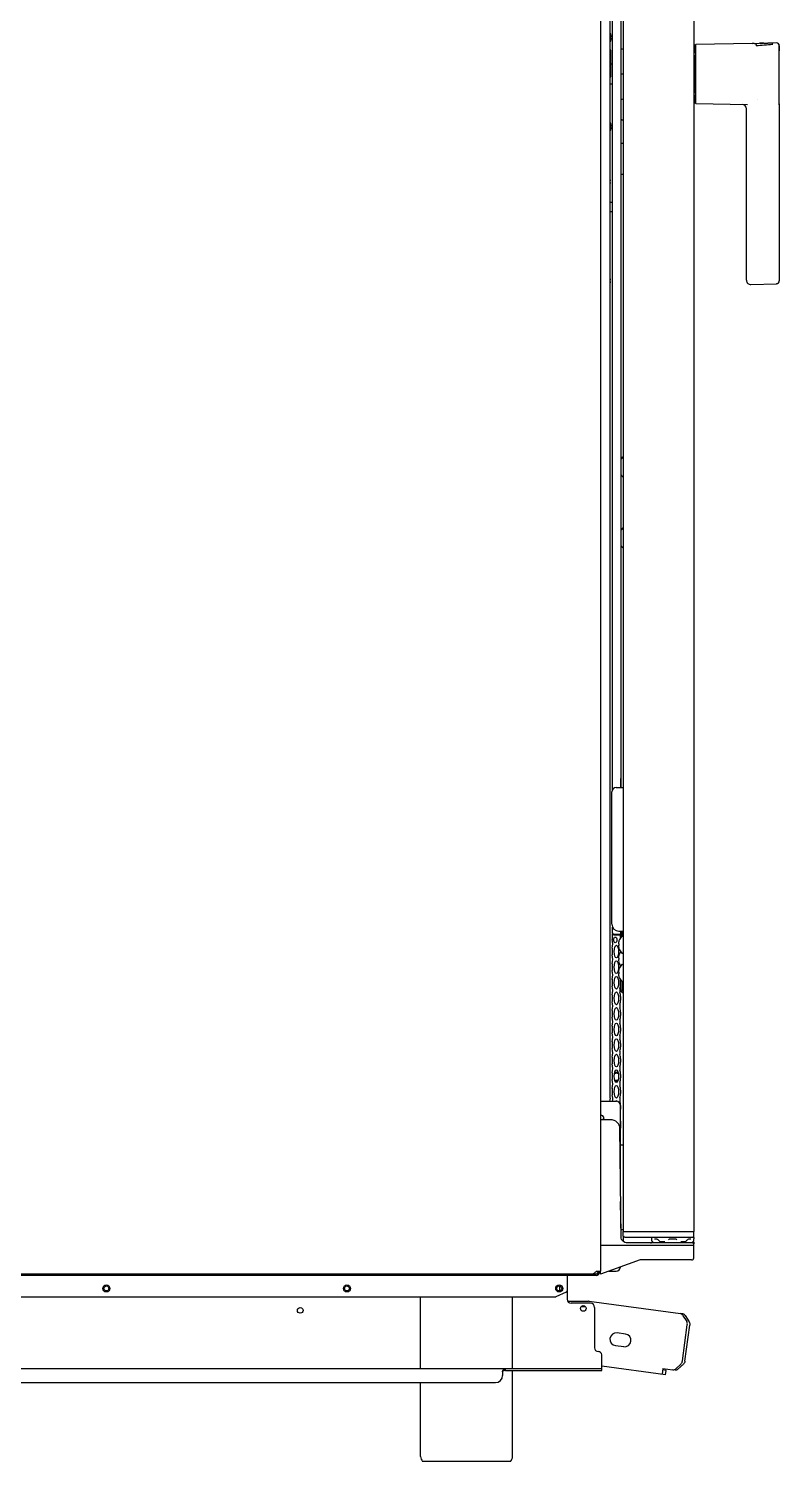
# Model space of a CAD drawing. Header units: millimetres. Extents: x 900 to 7803, y 2935 to 8583.
# Drawn here: x 7273 to 7803, y 4954 to 5966 of the extents above; entities that cross this region are included whole.
import ezdxf

# ---------------------------------------------------------------- set-up
doc = ezdxf.new("R2010")
doc.units = ezdxf.units.MM
doc.header["$LTSCALE"] = 676.148
doc.layers.get('0').update_dxf_attribs({"linetype": 'CONTINUOUS'})
for name, color, linetype in [('02___PRT_ALL_AXES', 7, 'CONTINUOUS'), ('ASSI', 7, 'CONTINUOUS'), ('GEOM', 7, 'CONTINUOUS')]:
    doc.layers.add(name, color=color, linetype=linetype)

msp = doc.modelspace()

# ---------------------------------------------------------------- linework, layer by layer
at = {"color": 7, "linetype": 'Continuous'}
for p, q in [((7692.9, 6751.5), (7692.9, 5116.5)), ((7742.9, 6751.5), (7742.9, 5116.5)), ((7683.8, 5210.8), (7683.8, 6677.3)), ((7684, 5962.4), (7684, 5962.4)), ((7684, 5960.4), (7684.3, 5960.4)), ((7684.3, 5960.8), (7684.3, 5960.9)), ((7684.2, 5951), (7683.8, 5951)), ((7684.3, 5959.4), (7684, 5959.4)), ((7684, 5957.4), (7684, 5957.4)), ((7684.2, 5932), (7684.2, 5951)), ((7684.3, 5958.9), (7684.3, 5959)), ((7743.2, 5954.5), (7742.9, 5954.5)), ((7743.7, 5948.7), (7743.7, 5954)), ((7744, 5954.7), (7744, 5913.4)), ((7784.1, 5955.7), (7744.3, 5955)), ((7798.1, 5955.9), (7795.2, 5955.9)), ((7798.3, 5954.8), (7798.3, 5955.7)), ((7685.4, 5941), (7684.2, 5941)), ((7743.7, 5947.5), (7743.7, 5920.6)), ((7683.8, 5932.1), (7684.2, 5932)), ((7692.7, 5934), (7692.4, 5934)), ((7685.4, 5927), (7683.8, 5927)), ((7743.7, 5919.4), (7743.7, 5914)), ((7742.9, 5913.5), (7743.2, 5913.5)), ((7780.7, 5912.4), (7744.3, 5913)), ((7780, 5788.4), (7780, 5909.5)), ((7684, 5899.4), (7684, 5899.4)), ((7684, 5897.4), (7684.3, 5897.4)), ((7684.3, 5896.4), (7684, 5896.4)), ((7684, 5894.4), (7684, 5894.4)), ((7684.3, 5897.8), (7684.3, 5897.9)), ((7684.3, 5895.9), (7684.3, 5896)), ((7683.8, 5858.5), (7683.9, 5858.5)), ((7683.9, 5858.6), (7683.9, 5858.6)), ((7683.9, 5857.5), (7683.8, 5857.5)), ((7683.9, 5857.5), (7683.9, 5857.5)), ((7683.8, 5788.5), (7683.9, 5788.5)), ((7683.9, 5788.6), (7683.9, 5788.6)), ((7683.9, 5787.5), (7683.8, 5787.5)), ((7683.9, 5787.5), (7683.9, 5787.5)), ((7689.6, 5319.7), (7689.9, 5319.7)), ((7689.9, 5318.7), (7689.6, 5318.7)), ((7689.9, 5322), (7689.9, 5322)), ((7689.9, 5316.5), (7689.9, 5316.5)), ((7689.6, 5309.7), (7689.9, 5309.7)), ((7689.9, 5308.7), (7689.6, 5308.7)), ((7689.9, 5312), (7689.9, 5312)), ((7689.9, 5306.5), (7689.9, 5306.5)), ((7689.6, 5299.7), (7689.9, 5299.7)), ((7689.9, 5298.7), (7689.6, 5298.7)), ((7689.9, 5302), (7689.9, 5302)), ((7689.9, 5296.5), (7689.9, 5296.5)), ((7683.8, 5210.8), (7683.8, 5210.7)), ((7692.9, 5116.5), (7742.9, 5116.5)), ((7693, 5109.5), (7692.9, 5116.5)), ((7694, 5112.5), (7742.7, 5112.5)), ((7715, 5111.5), (7716.3, 5111.5)), ((7716.9, 5111.3), (7717.2, 5111.1)), ((7717.9, 5110.4), (7718.2, 5110.1)), ((7726.6, 5111.5), (7729.2, 5111.5)), ((7738.6, 5111.1), (7738.9, 5111.3)), ((7739.5, 5111.5), (7740.8, 5111.5)), ((7742.7, 5112.5), (7742.7, 5113)), ((7742.7, 5112.3), (7742.7, 5111.5)), ((7742.8, 5113.5), (7742.9, 5116.3)), ((7719.1, 5109.6), (7719.7, 5109.5)), ((7719.7, 5109.5), (7722.2, 5109.5)), ((7733.6, 5109.5), (7736.1, 5109.5)), ((7742.7, 5109), (7742.7, 5108.5)), ((7742.7, 5098), (7742.9, 5107)), ((7704.8, 5096.5), (7676.9, 5086.5)), ((7741.2, 5096.5), (7705, 5096.5)), ((7673.9, 5086.5), (6918, 5086.5)), ((7674.9, 5088.6), (7674.9, 5087.5)), ((7676.9, 5086.5), (7676.9, 5088.6))]:
    msp.add_line(p, q, dxfattribs=at)
at = {"linetype": 'Continuous'}
for p, q in [((7673.9, 5085.5), (6918, 5085.5)), ((7675.9, 5088.6), (7675.9, 5087.5))]:
    msp.add_line(p, q, dxfattribs=at)
at = {"color": 7, "linetype": 'Continuous'}
for points in [[(7716.3, 5111.5), (7716.5, 5111.5), (7716.9, 5111.3)], [(7717.2, 5111.1), (7717.5, 5110.8), (7717.9, 5110.4)], [(7718.2, 5110.1), (7718.6, 5109.8), (7719.1, 5109.6)], [(7736.1, 5109.5), (7736.7, 5109.6), (7737.2, 5109.8), (7737.6, 5110.1)], [(7737.6, 5110.1), (7737.9, 5110.4), (7738.3, 5110.8), (7738.6, 5111.1)], [(7738.9, 5111.3), (7739.3, 5111.5), (7739.5, 5111.5)]]:
    msp.add_lwpolyline(points, dxfattribs=at)
for centre, radius, start, end in [((7677.4, 5960.1), 7, 19.1821, 23.8631), ((7677.4, 5960.1), 7.01, 17.6949, 19.259), ((7676.8, 5959.9), 7.17, 1.3294, 3.9959), ((7676.8, 5959.9), 7.18, 358.6697, 1.3303), ((7676.8, 5959.9), 7.17, 356.0041, 358.6706), ((7677.4, 5960), 7.01, 16.1381, 17.6948), ((7677.4, 5960), 7.02, 14.5816, 15.8543), ((7677.4, 5960), 7.02, 15.8544, 16.1382), ((7677.4, 5960), 7.03, 14.0137, 14.5816), ((7677.4, 5960), 7.04, 13.0187, 14.0136), ((7677.3, 5960), 7.04, 12.287, 13.0187), ((7677.3, 5960), 7.05, 11.4455, 12.287), ((7677.3, 5960), 7.07, 10.5913, 11.4454), ((7677.3, 5960), 7.09, 9.8684, 10.5914), ((7677.3, 5960), 7.11, 8.8538, 9.8681), ((7677.2, 5960), 7.19, 6.7465, 8.2965), ((7677.3, 5960), 7.14, 8.2981, 8.854), ((7680.1, 5960.6), 4.24, 1.4767, 2.1153), ((7680.1, 5960.6), 4.21, 2.1156, 2.4248), ((7680.1, 5960.6), 4.28, 0.1029, 0.536), ((7680.1, 5960.6), 4.27, 0.5359, 1.091), ((7680.1, 5960.6), 4.26, 1.091, 1.477), ((7680.1, 5960.6), 4.28, 359.5932, 0.1029), ((7680.1, 5960.6), 4.27, 359.1077, 359.5933), ((7680.1, 5960.6), 4.26, 358.6361, 359.1077), ((7680.1, 5960.6), 4.24, 358.0516, 358.6363), ((7680.1, 5960.6), 4.22, 357.6487, 358.0514), ((7680.2, 5960.6), 4.18, 356.6155, 357.6498), ((7677.4, 5959.7), 7, 336.1369, 340.8179), ((7677.4, 5959.7), 7.01, 340.741, 342.3051), ((7677.4, 5959.7), 7.02, 344.1457, 345.4184), ((7677.4, 5959.7), 7.02, 343.8618, 344.1456), ((7677.4, 5959.7), 7.01, 342.3052, 343.8619), ((7677.3, 5959.7), 7.07, 348.5546, 349.4087), ((7677.3, 5959.7), 7.05, 347.713, 348.5545), ((7677.3, 5959.7), 7.04, 346.9813, 347.713), ((7677.4, 5959.7), 7.04, 345.9864, 346.9813), ((7677.4, 5959.7), 7.03, 345.4184, 345.9863), ((7680.2, 5959.1), 4.18, 2.3502, 3.3845), ((7680.1, 5959.1), 4.24, 1.3637, 1.9484), ((7680.1, 5959.1), 4.22, 1.9486, 2.3513), ((7680.1, 5959.1), 4.27, 0.4067, 0.8922), ((7680.1, 5959.1), 4.26, 0.8923, 1.3639), ((7680.1, 5959.1), 4.28, 359.464, 0.4068), ((7680.1, 5959.1), 4.27, 358.909, 359.4642), ((7680.1, 5959.1), 4.26, 358.523, 358.9089), ((7680.1, 5959.1), 4.24, 357.8846, 358.5233), ((7677.2, 5959.7), 7.19, 351.7035, 353.2535), ((7680.2, 5959.1), 4.18, 356.6153, 357.5762), ((7677.3, 5959.7), 7.14, 351.146, 351.7019), ((7677.3, 5959.7), 7.11, 350.1319, 351.1462), ((7677.3, 5959.7), 7.09, 349.4086, 350.1316), ((7743.2, 5954), 0.5, 0, 90.5), ((7744.4, 5954.7), 0.35, 90.9548, 180), ((8124.6, 1679.6), 4287.7, 94.3646, 94.5168), ((7692.7, 5934.3), 0.25, 270, 360), ((7692.7, 5933.8), 0.25, 0, 90), ((7743.2, 5914), 0.5, 269.5, 360), ((7744.4, 5913.4), 0.35, 180.0072, 269.0453), ((7677.4, 5897.1), 7, 19.1821, 23.8631), ((7677.4, 5897.1), 7.01, 17.6949, 19.259), ((7677.4, 5897), 7.01, 16.1381, 17.6948), ((7677.4, 5897), 7.02, 15.8544, 16.1382), ((7677.4, 5896.7), 7, 336.1369, 340.8179), ((7676.8, 5896.9), 7.17, 1.3294, 3.9959), ((7676.8, 5896.9), 7.18, 358.6697, 1.3303), ((7676.8, 5896.9), 7.17, 356.0041, 358.6706), ((7677.4, 5896.7), 7.01, 340.741, 342.3051), ((7677.4, 5897), 7.02, 14.5816, 15.8543), ((7677.4, 5896.7), 7.02, 344.1457, 345.4184), ((7677.4, 5896.7), 7.02, 343.8618, 344.1456), ((7677.4, 5896.7), 7.01, 342.3052, 343.8619), ((7677.4, 5897), 7.03, 14.0137, 14.5816), ((7677.4, 5897), 7.04, 13.0187, 14.0136), ((7677.3, 5897), 7.04, 12.287, 13.0187), ((7677.3, 5897), 7.05, 11.4455, 12.287), ((7677.3, 5897), 7.07, 10.5913, 11.4454), ((7677.3, 5896.7), 7.07, 348.5546, 349.4087), ((7677.3, 5896.7), 7.05, 347.713, 348.5545), ((7677.3, 5896.7), 7.04, 346.9813, 347.713), ((7677.4, 5896.7), 7.04, 345.9864, 346.9813), ((7677.4, 5896.7), 7.03, 345.4184, 345.9863), ((7677.3, 5897), 7.09, 9.8684, 10.5914), ((7677.3, 5897), 7.11, 8.8538, 9.8681), ((7677.2, 5897), 7.19, 6.7465, 8.2965), ((7677.3, 5897), 7.14, 8.2981, 8.854), ((7680.1, 5897.6), 4.24, 1.4767, 2.1153), ((7680.1, 5897.6), 4.21, 2.1156, 2.4248), ((7680.1, 5897.6), 4.28, 0.1029, 0.536), ((7680.1, 5897.6), 4.27, 0.5359, 1.091), ((7680.1, 5897.6), 4.26, 1.091, 1.477), ((7680.1, 5897.6), 4.28, 359.5932, 0.1029), ((7680.1, 5897.6), 4.27, 359.1077, 359.5933), ((7680.1, 5897.6), 4.26, 358.6361, 359.1077), ((7680.1, 5897.6), 4.24, 358.0516, 358.6363), ((7680.1, 5897.6), 4.22, 357.6487, 358.0514), ((7680.2, 5897.6), 4.18, 356.6155, 357.6498), ((7680.2, 5896.1), 4.18, 2.3502, 3.3845), ((7680.1, 5896.1), 4.24, 1.3637, 1.9484), ((7680.1, 5896.1), 4.22, 1.9486, 2.3513), ((7680.1, 5896.1), 4.27, 0.4067, 0.8922), ((7680.1, 5896.1), 4.26, 0.8923, 1.3639), ((7680.1, 5896.1), 4.28, 359.464, 0.4068), ((7680.1, 5896.1), 4.27, 358.909, 359.4642), ((7680.1, 5896.1), 4.26, 358.523, 358.9089), ((7680.1, 5896.1), 4.24, 357.8846, 358.5233), ((7677.2, 5896.7), 7.19, 351.7035, 353.2535), ((7680.2, 5896.1), 4.18, 356.6153, 357.5762), ((7677.3, 5896.7), 7.14, 351.146, 351.7019), ((7677.3, 5896.7), 7.11, 350.1319, 351.1462), ((7677.3, 5896.7), 7.09, 349.4086, 350.1316), ((7679.4, 5857.9), 4.68, 17.3773, 18.4886), ((7679.4, 5857.9), 4.67, 16.3949, 17.3772), ((7679.4, 5857.9), 4.64, 14.3176, 16.3964), ((7681.9, 5858.8), 2.01, 5.1401, 7.2744), ((7681.9, 5858.8), 1.98, 4.2856, 5.1372), ((7681.9, 5858.8), 1.97, 3.0233, 4.286), ((7682, 5858.8), 1.96, 1.9964, 3.0228), ((7682, 5858.8), 1.95, 0.9261, 1.9964), ((7682, 5858.8), 1.95, 358.8459, 0.9258), ((7681.9, 5858.8), 1.97, 355.3984, 356.7833), ((7682, 5858.8), 1.96, 356.7841, 357.6235), ((7682, 5858.8), 1.96, 357.6233, 358.8455), ((7681.9, 5858.8), 2.01, 352.7259, 354.7415), ((7679.4, 5858.2), 4.67, 342.6228, 343.6051), ((7679.4, 5858.2), 4.68, 341.5115, 342.6227), ((7681.9, 5857.3), 1.98, 4.6009, 5.2558), ((7681.9, 5857.3), 1.97, 3.2166, 4.6016), ((7682, 5857.3), 1.96, 2.3765, 3.2159), ((7682, 5857.3), 1.95, 1.1544, 2.3767), ((7682, 5857.3), 1.95, 359.0741, 1.1541), ((7681.9, 5857.3), 1.97, 355.714, 356.9767), ((7682, 5857.3), 1.96, 356.9771, 358.0037), ((7682, 5857.3), 1.95, 358.0037, 359.0738), ((7681.9, 5857.3), 2.01, 352.7256, 354.8598), ((7681.9, 5857.3), 1.98, 354.8627, 355.7144), ((7679.4, 5858.2), 4.64, 343.6036, 345.6824), ((7679.4, 5787.9), 4.68, 17.3773, 18.4886), ((7679.4, 5787.9), 4.67, 16.3949, 17.3772), ((7679.4, 5787.9), 4.64, 14.3176, 16.3964), ((7681.9, 5788.8), 2.01, 5.1401, 7.2744), ((7681.9, 5788.8), 1.98, 4.2856, 5.1372), ((7681.9, 5788.8), 1.97, 3.0233, 4.286), ((7682, 5788.8), 1.96, 1.9964, 3.0228), ((7682, 5788.8), 1.95, 0.9261, 1.9964), ((7682, 5788.8), 1.95, 358.8459, 0.9258), ((7681.9, 5788.8), 1.97, 355.3984, 356.7833), ((7682, 5788.8), 1.96, 356.7841, 357.6235), ((7682, 5788.8), 1.96, 357.6233, 358.8455), ((7681.9, 5788.8), 2.01, 352.7259, 354.7415), ((7679.4, 5788.2), 4.67, 342.6228, 343.6051), ((7679.4, 5788.2), 4.68, 341.5115, 342.6227), ((7681.9, 5787.3), 1.98, 4.6009, 5.2558), ((7681.9, 5787.3), 1.97, 3.2166, 4.6016), ((7682, 5787.3), 1.96, 2.3765, 3.2159), ((7682, 5787.3), 1.95, 1.1544, 2.3767), ((7682, 5787.3), 1.95, 359.0741, 1.1541), ((7681.9, 5787.3), 1.97, 355.714, 356.9767), ((7682, 5787.3), 1.96, 356.9771, 358.0037), ((7682, 5787.3), 1.95, 358.0037, 359.0738), ((7681.9, 5787.3), 2.01, 352.7256, 354.8598), ((7681.9, 5787.3), 1.98, 354.8627, 355.7144), ((7679.4, 5788.2), 4.64, 343.6036, 345.6824), ((7692.1, 5324.7), 0.5, 90, 136.2253), ((7692.4, 5324.7), 0.5, 360, 90), ((7693.7, 5320.3), 4.2, 172.7077, 174.735), ((7693.7, 5320.3), 4.18, 174.7485, 185.5058), ((7693.7, 5320.3), 4.2, 185.518, 187.2922), ((7693.7, 5318.2), 4.2, 172.7078, 174.482), ((7693.7, 5318.2), 4.19, 174.4827, 175.3879), ((7693.7, 5318.2), 4.18, 175.388, 176.2594), ((7693.7, 5318.2), 4.17, 176.2595, 177.177), ((7693.7, 5318.2), 4.17, 177.1771, 178.0412), ((7693.7, 5318.2), 4.16, 178.0413, 178.8223), ((7693.7, 5318.2), 4.16, 178.8223, 181.5994), ((7693.7, 5318.2), 4.17, 181.5995, 182.8386), ((7693.7, 5318.2), 4.19, 183.3916, 187.294), ((7693.7, 5318.2), 4.17, 182.8385, 183.3879), ((7697.9, 5319.2), 8.44, 160.9729, 169.3378), ((7697.9, 5319.2), 8.44, 190.6622, 199.0271), ((7697.9, 5319.2), 7.99, 176.4122, 183.5878), ((7692.1, 5313.7), 0.5, 223.7747, 270), ((7692.4, 5313.7), 0.5, 270, 0), ((7693.7, 5310.3), 4.2, 172.7077, 174.735), ((7693.7, 5310.3), 4.18, 174.7485, 185.5058), ((7693.7, 5310.3), 4.2, 185.518, 187.2922), ((7693.7, 5308.2), 4.2, 172.7078, 174.482), ((7693.7, 5308.2), 4.19, 174.4827, 175.3879), ((7693.7, 5308.2), 4.18, 175.388, 176.2594), ((7693.7, 5308.2), 4.17, 176.2595, 177.177), ((7693.7, 5308.2), 4.17, 177.1771, 178.0412), ((7693.7, 5308.2), 4.16, 178.0413, 178.8223), ((7693.7, 5308.2), 4.16, 178.8223, 181.5994), ((7693.7, 5308.2), 4.17, 181.5995, 182.8386), ((7693.7, 5308.2), 4.19, 183.3916, 187.294), ((7693.7, 5308.2), 4.17, 182.8385, 183.3879), ((7697.9, 5309.2), 8.44, 160.9729, 169.3378), ((7697.9, 5309.2), 8.44, 190.6622, 199.0271), ((7697.9, 5309.2), 7.99, 176.4122, 183.5878), ((7692.1, 5304.7), 0.5, 90, 136.2253), ((7692.4, 5304.7), 0.5, 360, 90), ((7693.7, 5300.3), 4.2, 172.7077, 174.735), ((7693.7, 5300.3), 4.18, 174.7485, 185.5058), ((7693.7, 5300.3), 4.2, 185.518, 187.2922), ((7693.7, 5298.2), 4.2, 172.7078, 174.482), ((7693.7, 5298.2), 4.19, 174.4827, 175.3879), ((7693.7, 5298.2), 4.18, 175.388, 176.2594), ((7693.7, 5298.2), 4.17, 176.2595, 177.177), ((7693.7, 5298.2), 4.17, 177.1771, 178.0412), ((7693.7, 5298.2), 4.16, 178.0413, 178.8223), ((7693.7, 5298.2), 4.16, 178.8223, 181.5994), ((7693.7, 5298.2), 4.17, 181.5995, 182.8386), ((7693.7, 5298.2), 4.19, 183.3916, 187.294), ((7693.7, 5298.2), 4.17, 182.8385, 183.3879), ((7697.9, 5299.2), 8.44, 160.9729, 169.3378), ((7697.9, 5299.2), 8.44, 190.6622, 199.0271), ((7697.9, 5299.2), 7.99, 176.4122, 183.5878), ((7692.1, 5293.7), 0.5, 223.7747, 270), ((7692.4, 5293.7), 0.5, 270, 0), ((7664.4, 5213.4), 19.6, 345.9762, 352.1799), ((7693.1, 5116.3), 0.2, 90.0194, 180.9997), ((7694, 5113.5), 1, 181, 270), ((7713.7, 5112.3), 0.5, 155.3348, 180), ((7713.7, 5110), 0.5, 181.9036, 249.5379), ((7741.8, 5113.5), 1, 270.0028, 359), ((7742.2, 5110), 0.5, 290.4586, 360), ((7742.2, 5112.3), 0.5, 0, 24.7351), ((7742.7, 5116.3), 0.2, 359.0004, 89.9794), ((7705, 5096), 0.5, 89.9983, 109.658), ((7741.2, 5098), 1.5, 270, 359)]:
    msp.add_arc(centre, radius, start, end, dxfattribs=at)
msp.add_open_spline([(7798.6, 5955.9), (7798.5, 5955.9), (7798.4, 5955.9), (7798.4, 5955.8), (7798.3, 5955.7)], degree=3, knots=[0, 0, 0, 0, 0.677745, 1, 1, 1, 1], dxfattribs=at)
for points in [[(7724.9, 5111), (7725.4, 5111.4), (7726, 5111.5), (7726.6, 5111.5)], [(7729.2, 5111.5), (7729.8, 5111.5), (7730.4, 5111.4), (7730.9, 5111)]]:
    msp.add_open_spline(points, degree=3, dxfattribs=at)
at = {"layer": '02___PRT_ALL_AXES', "color": 7, "linetype": 'Continuous'}
for p, q in [((7685.4, 5941), (7684.2, 5941)), ((7685.4, 5927), (7683.8, 5927)), ((7713.2, 5110), (7713.2, 5112.3)), ((7742.7, 5110), (7742.7, 5111.5))]:
    msp.add_line(p, q, dxfattribs=at)
at = {"layer": 'ASSI', "color": 7, "linetype": 'Continuous'}
for p, q in [((7692.9, 5951.5), (7692.8, 5951.5)), ((7744, 5948.9), (7743.7, 5948.9)), ((7744, 5944.9), (7743.7, 5944.9)), ((7744, 5923.1), (7743.7, 5923.1)), ((7692.9, 5916.5), (7692.8, 5916.5)), ((7744, 5919.1), (7743.7, 5919.1)), ((7692.9, 5901.5), (7692.8, 5901.5)), ((7685.4, 5843.3), (7683.8, 5843.3)), ((7685.4, 5836.8), (7683.8, 5836.8)), ((7692.1, 5325.2), (7692.4, 5325.2)), ((7692.1, 5313.2), (7692.4, 5313.2)), ((7692.1, 5305.2), (7692.4, 5305.2)), ((7692.1, 5293.2), (7692.4, 5293.2)), ((7532.7, 5086.5), (7532.7, 5086.6)), ((7545.7, 5086.5), (7545.7, 5086.6)), ((7618.7, 5086.5), (7618.7, 5086.6)), ((7631.7, 5086.5), (7631.7, 5086.6)), ((7549.7, 5019.9), (7549.7, 5070.5)), ((7614.7, 5019.9), (7614.7, 5070.5)), ((7549.7, 4957.8), (7549.7, 5009.9)), ((7614.7, 4957.8), (7614.7, 5018.4)), ((7551.1, 4954.3), (7613.2, 4954.3))]:
    msp.add_line(p, q, dxfattribs=at)
at = {"layer": 'ASSI', "linetype": 'Continuous'}
for centre in [(7327.7, 5076.4), (7497.7, 5076.4), (7647.7, 5076.4)]:
    msp.add_circle(centre, 2.5, dxfattribs=at)
at = {"layer": 'ASSI', "color": 7, "linetype": 'Continuous'}
for centre, radius in [((7327.7, 5076.4), 1.75), ((7497.7, 5076.4), 1.75), ((7647.7, 5076.4), 1.75), ((7464.7, 5060.9), 2), ((7664.7, 5062.3), 2)]:
    msp.add_circle(centre, radius, dxfattribs=at)
for centre, radius, start, end in [((7702.1, 5656.5), 12, 150.1367, 152.5401), ((7702.1, 5656.5), 12, 207.4562, 209.8633), ((7702.1, 5606.5), 12, 150.1367, 152.5401), ((7702.1, 5606.5), 12, 207.4562, 209.8633), ((7697.9, 5319.2), 8.45, 136.2253, 160.9713), ((7697.9, 5319.2), 8.45, 199.0287, 223.7747), ((7697.9, 5309.2), 8.45, 143.5292, 160.9713), ((7697.9, 5309.2), 8.45, 199.0287, 216.4708), ((7697.9, 5299.2), 8.45, 136.2253, 160.9713), ((7697.9, 5299.2), 8.45, 199.0287, 223.7747), ((7554.7, 4957.8), 5, 180, 225), ((7609.7, 4957.8), 5, 315, 360)]:
    msp.add_arc(centre, radius, start, end, dxfattribs=at)
at = {"layer": 'GEOM', "linetype": 'Continuous'}
for p, q in [((7676.9, 6750.9), (7676.9, 5088.6)), ((7691.1, 5326), (7691.1, 5326.2)), ((7691.1, 5324.3), (7691.1, 5325.4)), ((7692.1, 5325.2), (7692.1, 5328.7)), ((7691.1, 5287.2), (7691.1, 5294.2)), ((7692.1, 5288.7), (7692.1, 5293.2)), ((7676.9, 5208.6), (7687.9, 5208.6)), ((7690.9, 5155.5), (7690.9, 5205.6)), ((7690.9, 5177.8), (7692.9, 5177.8)), ((7692.9, 5117.8), (7691.3, 5117.8)), ((6920.2, 5086.6), (7670.7, 5086.6)), ((7653.2, 5085.5), (7653.2, 5074.6)), ((7673.9, 5088.6), (7676.9, 5088.6)), ((7682.8, 5088.6), (7687.9, 5088.6)), ((6945, 5070.5), (7645.3, 5070.5)), ((7652.6, 5073.7), (7645.3, 5070.5)), ((7653.7, 5067.3), (7668.4, 5067.4)), ((7668.8, 5067.3), (7733.3, 5058.7)), ((7734.8, 5025.2), (7738.2, 5050.8)), ((7734.9, 5057.6), (7737.8, 5053)), ((7694.5, 5044.2), (7688.6, 5045)), ((7687.4, 5036.1), (7693.3, 5035.3)), ((7722.8, 5015.5), (7677.7, 5021.5)), ((7720.9, 5019.8), (7720.4, 5015.8)), ((7720.9, 5019.8), (7728, 5018.8)), ((7729.8, 5019.5), (7733.8, 5023.2)), ((7609.8, 5018.4), (7677.7, 5018.4))]:
    msp.add_line(p, q, dxfattribs=at)
at = {"layer": 'GEOM', "color": 7, "linetype": 'Continuous'}
for p, q in [((7685.4, 5428.8), (7685.4, 6625.5)), ((7691.4, 5430.2), (7691.4, 6593.5)), ((7692.8, 5951.5), (7692.9, 5951.5)), ((7784.6, 5955.7), (7789.2, 5955.8)), ((7787, 5954), (7787, 5954.7)), ((7787, 5954), (7787, 5954.4)), ((7789.6, 5955.8), (7791.8, 5955.8)), ((7792.3, 5955.8), (7795.2, 5955.9)), ((7801.1, 5956), (7798.1, 5955.9)), ((7801.2, 5956), (7801.2, 5956)), ((7803.2, 5954), (7803.2, 5953)), ((7803.2, 5950.4), (7803.2, 5954)), ((7803.2, 5953), (7803.2, 5953)), ((7803.2, 5953), (7803.2, 5950.5)), ((7803.2, 5913.1), (7803.2, 5950.4)), ((7692.4, 5934), (7691.4, 5934)), ((7780.7, 5912.4), (7744.3, 5913)), ((7787.7, 5916.3), (7787.7, 5916.4)), ((7803.2, 5912.2), (7803.2, 5913.1)), ((7803.2, 5913.1), (7803.2, 5912.2)), ((7803.2, 5912.2), (7803.2, 5789)), ((7692.8, 5901.5), (7692.9, 5901.5)), ((7692.9, 5885), (7691.4, 5885)), ((7692.9, 5863), (7691.4, 5863.1)), ((7803.2, 5792.3), (7803.2, 5788)), ((7783.1, 5785.4), (7801.2, 5786)), ((7801.3, 5786), (7801.3, 5786)), ((7801.3, 5786), (7801.3, 5786)), ((7691.4, 5436.5), (7690.9, 5436.5)), ((7690.9, 5436.5), (7690.9, 5430.2)), ((7684.9, 5333.7), (7684.9, 5427.2)), ((7687.9, 5430.2), (7692.9, 5430.2)), ((7685.1, 5327), (7685.1, 5323.8)), ((7685.4, 5327.5), (7685.4, 5331.6)), ((7686.3, 5326.2), (7690.6, 5326.2)), ((7686.4, 5326.5), (7690.4, 5326.5)), ((7689.9, 5328.7), (7692.9, 5328.7)), ((7690.9, 5328.7), (7690.9, 5326.7)), ((7692.1, 5326.2), (7691.1, 5326.2)), ((7691.1, 5325.7), (7691.1, 5325.4)), ((7685.1, 5315.9), (7685.1, 5312.8)), ((7685.1, 5304.9), (7685.1, 5301.8)), ((7685.1, 5293.9), (7685.1, 5290.8)), ((7685.1, 5282.9), (7685.1, 5279.8)), ((7691.1, 5282.5), (7691.1, 5280.1)), ((7692.1, 5287.2), (7692.1, 5288.7)), ((7685.1, 5271.9), (7685.1, 5268.8)), ((7691.1, 5271.5), (7691.1, 5269.1)), ((7685.1, 5260.9), (7685.1, 5257.8)), ((7691.1, 5260.5), (7691.1, 5258.1)), ((7685.1, 5249.9), (7685.1, 5246.8)), ((7691.1, 5249.5), (7691.1, 5247.1)), ((7685.1, 5238.9), (7685.1, 5235.8)), ((7691.1, 5238.5), (7691.1, 5236.1)), ((7685.1, 5227.9), (7685.1, 5224.8)), ((7691.1, 5227.5), (7691.1, 5225.1)), ((7685.1, 5216.9), (7685.1, 5213.8)), ((7691.1, 5216.5), (7691.1, 5214.1)), ((7691.1, 5205.5), (7691.1, 5203.1)), ((7677.9, 5198.5), (7676.9, 5198.5)), ((7684, 5195.5), (7676.9, 5195.5)), ((7678.9, 5197.5), (7678.9, 5196.5)), ((7679.6, 5195.5), (7679.6, 5195.6)), ((7691.1, 5194.5), (7691.1, 5189.7)), ((7691.4, 5112.5), (7690.5, 5189.6)), ((7691.4, 5112.5), (7691.1, 5137.8)), ((7691.8, 5111), (7691.5, 5111.8)), ((7691.8, 5111), (7691.8, 5111)), ((7742.9, 5116.3), (7742.9, 5116.5)), ((7676.9, 5107), (7742.9, 5107)), ((7741.9, 5108.5), (7696.1, 5108.5)), ((7713.5, 5109.5), (7713.4, 5109.4)), ((7713.4, 5109.4), (7713.4, 5109.4)), ((7713.4, 5109.4), (7713.4, 5109.4)), ((7713.5, 5109.7), (7713.5, 5109.7)), ((7713.5, 5109.7), (7713.5, 5109.5)), ((7719.5, 5109.5), (7719.7, 5109.5)), ((7722, 5109.5), (7722.1, 5109.5)), ((7733.7, 5109.5), (7733.9, 5109.5)), ((7736.1, 5109.5), (7736.3, 5109.5)), ((7742.3, 5109.5), (7742.3, 5109.7)), ((7742.3, 5109.7), (7742.3, 5109.7)), ((7742.4, 5109.4), (7742.3, 5109.5)), ((7742.4, 5109.4), (7742.4, 5109.4)), ((7742.4, 5109.4), (7742.4, 5109.4)), ((7742.4, 5109.4), (7742.4, 5109.4)), ((7742.9, 5107), (7742.9, 5107.5)), ((7511.8, 5086.6), (7511.8, 5086.5)), ((7516, 5086.6), (7516, 5086.5)), ((7647.9, 5078.1), (7647.9, 5074.7)), ((7653.2, 5074.6), (7653.2, 5068.9)), ((7669.7, 5065.9), (7656.2, 5065.9)), ((7666.2, 5063.5), (7663.1, 5063.5)), ((7672.7, 5062.9), (7672.7, 5034.4)), ((7735, 5058.5), (7733.3, 5058.7)), ((7736.5, 5025), (7739.9, 5050.5)), ((7736.6, 5057.4), (7739.5, 5052.7)), ((7677.7, 5018.4), (7677.7, 5029.4)), ((6962.7, 5019.9), (7677.7, 5019.9)), ((7609.8, 5018.4), (7609.8, 5019.9)), ((7723.2, 5018.5), (7720.7, 5018.8)), ((7729.7, 5018.6), (7728, 5018.8)), ((7735.5, 5023), (7731.5, 5019.3)), ((6967.7, 5009.9), (7602.7, 5009.9)), ((7607.7, 5017.4), (7607.7, 5014.9)), ((7722.8, 5015.5), (7723.2, 5018.5))]:
    msp.add_line(p, q, dxfattribs=at)
for points in [[(7798.2, 5955.9), (7798.2, 5955.9), (7798.1, 5955.9)], [(7679.4, 5195.6), (7679.3, 5195.7), (7679.2, 5195.8), (7679.1, 5195.9), (7679.1, 5196), (7679, 5196.1), (7679, 5196.2), (7678.9, 5196.3), (7678.9, 5196.5), (7678.9, 5196.5)], [(7679.7, 5195.5), (7679.6, 5195.6), (7679.5, 5195.6), (7679.4, 5195.6)], [(7690.5, 5189.6), (7690.4, 5190.5), (7690.1, 5191.6), (7689.5, 5192.7), (7688.7, 5193.7), (7687.7, 5194.5), (7686.5, 5195.1), (7685.2, 5195.4), (7684, 5195.5)], [(7690.5, 5189.6), (7690.4, 5190.5), (7690.1, 5191.7), (7689.5, 5192.7), (7688.7, 5193.7), (7687.6, 5194.5), (7686.5, 5195.1), (7685.2, 5195.4)], [(7696.1, 5108.5), (7695.1, 5108.6), (7694, 5108.9), (7693.1, 5109.5), (7692.3, 5110.2), (7691.8, 5111), (7691.5, 5111.8), (7691.4, 5112.5)], [(7692.3, 5110.2), (7692.3, 5110.2), (7692, 5110.6)], [(7693, 5109.5), (7693, 5109.5), (7692.7, 5109.8)], [(7694, 5109), (7694, 5109), (7693.5, 5109.2)]]:
    msp.add_lwpolyline(points, dxfattribs=at)
for centre, radius, start, end in [((7784.1, 5950.1), 5.65, 82.7939, 84.6075), ((7798.2, 5955.6), 0.372, 47.7842, 53.4858), ((7801.2, 5954), 2, 1.5, 90.9548), ((7744.2, 5949.5), 0.5, 180, 246.3193), ((7744.2, 5918.6), 0.5, 113.6807, 180), ((7777, 5909.5), 3, 0, 89.0452), ((7783, 5788.4), 3, 180, 272), ((7801.2, 5788), 2, 272.7003, 359.994), ((7801.2, 5788), 2, 272, 360), ((7801.2, 5788), 2.01, 346.7415, 359.9556), ((7801.2, 5788), 1.97, 272.0002, 272.7044), ((7801.2, 5788), 2.01, 272.0559, 288.0731), ((7801.2, 5788), 1.99, 288.1037, 295.0634), ((7801.2, 5788), 2, 295.0695, 305.1892), ((7801.2, 5788), 2, 305.2115, 312.3812), ((7801.2, 5788), 2.01, 312.3841, 322.2465), ((7801.2, 5788), 2, 322.2651, 329.5627), ((7801.2, 5788), 2, 329.5706, 339.3595), ((7801.2, 5788), 1.99, 339.3812, 346.744), ((7694.3, 5661), 3.04, 116.9782, 150.187), ((7694.3, 5611), 3.04, 116.9782, 150.187), ((7687.9, 5427.2), 3, 90, 180), ((7689.9, 5333.7), 5, 180, 270), ((7685.4, 5327), 0.25, 3.2191, 180), ((7689.1, 5323.8), 4, 180, 191.9325), ((7670.4, 5319.8), 15.1, 348.0675, 11.9325), ((7686.4, 5327.5), 1, 180, 200.2788), ((7686.3, 5326.9), 0.7, 174.8388, 270), ((7686.4, 5327.5), 1, 217.4656, 270), ((7690.4, 5327.5), 1, 270, 300), ((7690.6, 5325.7), 0.5, 0, 90), ((7689.1, 5315.9), 4, 168.0675, 180), ((7689.1, 5312.8), 4, 180, 191.9325), ((7689.1, 5304.9), 4, 168.0675, 180), ((7670.4, 5308.8), 15.1, 348.0675, 11.9325), ((7689.1, 5301.8), 4, 180, 191.9325), ((7689.1, 5293.9), 4, 168.0675, 180), ((7670.4, 5297.8), 15.1, 348.0675, 11.9325), ((7689.1, 5290.8), 4, 180, 191.9325), ((7689.1, 5282.9), 4, 168.0675, 180), ((7670.4, 5286.8), 15.1, 348.0675, 11.9325), ((7694.2, 5286.8), 3.8, 160.4526, 199.5474), ((7682.1, 5291.1), 9, 340.4526, 360), ((7682.1, 5282.5), 9, 0, 19.5474), ((7693.1, 5287.2), 1, 180, 257.495), ((7689.1, 5279.8), 4, 180, 191.9325), ((7689.1, 5271.9), 4, 168.0675, 180), ((7670.4, 5275.8), 15.1, 348.0675, 11.9325), ((7694.2, 5275.8), 3.8, 160.4526, 199.5474), ((7682.1, 5280.1), 9, 340.4526, 360), ((7682.1, 5271.5), 9, 0, 19.5474), ((7689.1, 5268.8), 4, 180, 191.9325), ((7689.1, 5260.9), 4, 168.0675, 180), ((7670.4, 5264.8), 15.1, 348.0675, 11.9325), ((7694.2, 5264.8), 3.8, 160.4526, 199.5474), ((7682.1, 5269.1), 9, 340.4526, 360), ((7682.1, 5260.5), 9, 0, 19.5474), ((7689.1, 5257.8), 4, 180, 191.9325), ((7670.4, 5253.8), 15.1, 348.0675, 11.9325), ((7694.2, 5253.8), 3.8, 160.4526, 199.5474), ((7682.1, 5258.1), 9, 340.4526, 360), ((7682.1, 5249.5), 9, 0, 19.5474), ((7689.1, 5249.9), 4, 168.0675, 180), ((7689.1, 5246.8), 4, 180, 191.9325), ((7670.4, 5242.8), 15.1, 348.0675, 11.9325), ((7694.2, 5242.8), 3.8, 160.4526, 199.5474), ((7682.1, 5247.1), 9, 340.4526, 360), ((7682.1, 5238.5), 9, 0, 19.5474), ((7689.1, 5238.9), 4, 168.0675, 180), ((7689.1, 5235.8), 4, 180, 191.9325), ((7670.4, 5231.8), 15.1, 348.0675, 11.9325), ((7694.2, 5231.8), 3.8, 160.4526, 199.5474), ((7682.1, 5236.1), 9, 340.4526, 360), ((7689.1, 5227.9), 4, 168.0675, 180), ((7689.1, 5224.8), 4, 180, 191.9325), ((7670.4, 5220.8), 15.1, 348.0675, 11.9325), ((7688.1, 5225.9), 2.5, 55.1083, 124.9001), ((7688.1, 5225.9), 3, 63.9742, 116.0251), ((7688.1, 5225.9), 2.5, 240.1282, 299.8632), ((7688.1, 5225.9), 3, 249.7063, 290.2839), ((7694.2, 5220.8), 3.8, 160.4526, 199.5474), ((7682.1, 5227.5), 9, 0, 19.5474), ((7682.1, 5225.1), 9, 340.4526, 360), ((7689.1, 5216.9), 4, 168.0675, 180), ((7689.1, 5213.8), 4, 180, 191.9325), ((7670.4, 5209.8), 15.1, 355.4297, 11.9325), ((7694.2, 5209.8), 3.8, 160.4526, 199.5474), ((7682.1, 5216.5), 9, 0, 19.5474), ((7682.1, 5214.1), 9, 340.4526, 360), ((7682.1, 5205.5), 9, 0, 19.5474), ((7682.1, 5203.1), 9, 348.1598, 360), ((7677.9, 5197.5), 1, 0, 90), ((7682.1, 5194.5), 9, 0, 11.8402), ((7688.1, 5189.7), 3, 340.2243, 360), ((7712.2, 5109.5), 1, 270, 340.5288), ((7713.7, 5109), 0.5, 114.576, 160.5288), ((7741.9, 5107.5), 1, 0.2, 90), ((7742.2, 5109), 0.5, 0, 65.1891), ((7743.7, 5108.5), 1, 180.0017, 208.8528), ((7673.9, 5087.5), 1, 270, 360), ((7656.2, 5068.9), 3, 180, 270), ((7669.7, 5062.9), 3, 0, 90), ((7675.2, 5034.4), 2.5, 180, 270), ((7675.2, 5029.4), 2.5, 0, 90), ((7602.7, 5014.9), 5, 270, 360)]:
    msp.add_arc(centre, radius, start, end, dxfattribs=at)
at = {"layer": 'GEOM', "linetype": 'Continuous'}
for centre, radius, start, end in [((7693.1, 5287.2), 2, 180, 263.6301), ((7694.6, 5288.7), 2.5, 180, 225.2527), ((7687.9, 5205.6), 3, 0, 90), ((7687.9, 5091.6), 3, 270, 357.9362), ((7673.9, 5087.5), 2, 270, 360), ((7652.2, 5074.6), 1, 293.5, 360), ((7668.4, 5064.4), 3, 82.3997, 90.3997), ((7688, 5040.5), 4.5, 82.3997, 262.3997), ((7693.9, 5039.7), 4.5, 262.3997, 82.3997)]:
    msp.add_arc(centre, radius, start, end, dxfattribs=at)
at = {"layer": 'GEOM', "color": 7, "linetype": 'Continuous'}
for centre, major_axis, ratio, start_param, end_param in [((7801.2, 5954), (2, 0.03), 0.999998, -0.016665, 1.570796), ((7688.1, 5204.3), (0, 4.5), 0.333333, 5.922026, 6.575657)]:
    msp.add_ellipse(centre, major_axis=major_axis, ratio=ratio, start_param=start_param, end_param=end_param, dxfattribs=at)
for centre, major_axis, ratio in [((7687.3, 5322.6), (0, 2), 0.6), ((7688.1, 5314.3), (0, 4.5), 0.333333), ((7688.1, 5303.3), (0, 4.5), 0.333333), ((7688.1, 5292.3), (0, 4.5), 0.333333), ((7688.1, 5281.3), (0, 4.5), 0.333333), ((7688.1, 5270.3), (0, 4.5), 0.333333), ((7688.1, 5259.3), (0, 4.5), 0.333333), ((7688.1, 5248.3), (0, 4.5), 0.333333), ((7688.1, 5237.3), (0, 4.5), 0.333333), ((7688.1, 5226.3), (0, 4.5), 0.333333), ((7688.1, 5215.3), (0, 4.5), 0.333333)]:
    msp.add_ellipse(centre, major_axis=major_axis, ratio=ratio, dxfattribs=at)
for points in [[(7692.8, 5951.5), (7692.3, 5951.5), (7691.8, 5951.6), (7691.4, 5951.9)], [(7784.6, 5955.7), (7784.4, 5955.7), (7784.3, 5955.7), (7784.1, 5955.7)], [(7792.3, 5955.8), (7792.1, 5955.8), (7792, 5955.8), (7791.8, 5955.8)], [(7798.2, 5955.9), (7798.3, 5955.9), (7798.4, 5955.9), (7798.4, 5955.9)], [(7691.4, 5916.2), (7691.8, 5916.4), (7692.3, 5916.5), (7692.8, 5916.5)], [(7692.8, 5901.5), (7692.3, 5901.5), (7691.8, 5901.6), (7691.4, 5901.9)], [(7735, 5058.5), (7735.6, 5058.4), (7736.2, 5058), (7736.6, 5057.4)], [(7739.5, 5052.7), (7739.9, 5052.1), (7740, 5051.3), (7739.9, 5050.5)], [(7607.8, 5018.4), (7608, 5018.8), (7608.2, 5019.1), (7608.5, 5019.4)], [(7608.5, 5019.4), (7608.9, 5019.7), (7609.4, 5019.9), (7609.8, 5019.9)], [(7731.5, 5019.3), (7731, 5018.8), (7730.3, 5018.5), (7729.7, 5018.6)], [(7736.5, 5025), (7736.4, 5024.3), (7736, 5023.5), (7735.5, 5023)], [(7607.7, 5017.4), (7607.7, 5017.8), (7607.7, 5018.1), (7607.8, 5018.4)]]:
    msp.add_open_spline(points, degree=3, dxfattribs=at)
for points, knots in [([(7786.4, 5955.3), (7786.3, 5955.3), (7785.8, 5955.5), (7785.2, 5955.6), (7784.8, 5955.7)], [0, 0, 0, 0, 0.26836, 1, 1, 1, 1]), ([(7787, 5954.7), (7787, 5954.9), (7786.8, 5955.1), (7786.5, 5955.2), (7786.4, 5955.3)], [0, 0, 0, 0, 0.689009, 1, 1, 1, 1]), ([(7791.8, 5955.8), (7791.4, 5955.8), (7790.5, 5955.8), (7789.6, 5955.8), (7789.2, 5955.8)], [0, 0, 0, 0, 0.534129, 1, 1, 1, 1]), ([(7692.9, 5649.4), (7692.8, 5649.4), (7692.3, 5649.7), (7691.9, 5650.2), (7691.6, 5650.6)], [0, 0, 0, 0, 0.253558, 1, 1, 1, 1]), ([(7692.9, 5599.4), (7692.8, 5599.4), (7692.3, 5599.7), (7691.9, 5600.2), (7691.6, 5600.6)], [0, 0, 0, 0, 0.253558, 1, 1, 1, 1])]:
    msp.add_open_spline(points, degree=3, knots=knots, dxfattribs=at)
at = {"layer": 'GEOM', "linetype": 'Continuous'}
for points, knots in [([(7670.7, 5086.6), (7671.3, 5086.6), (7672.5, 5087.2), (7673.4, 5088.1), (7673.9, 5088.6)], [0, 0, 0, 0, 0.443814, 1, 1, 1, 1]), ([(7728, 5018.8), (7728.1, 5018.8), (7728.3, 5018.8), (7728.5, 5018.8), (7728.6, 5018.9)], [0, 0, 0, 0, 0.497535, 1, 1, 1, 1])]:
    msp.add_open_spline(points, degree=3, knots=knots, dxfattribs=at)
for points in [[(7734.9, 5057.6), (7734.5, 5058.2), (7733.9, 5058.6), (7733.3, 5058.7)], [(7738.2, 5050.8), (7738.3, 5051.5), (7738.2, 5052.3), (7737.8, 5053)], [(7728.6, 5018.9), (7729, 5018.9), (7729.5, 5019.2), (7729.8, 5019.5)], [(7733.8, 5023.2), (7734.3, 5023.7), (7734.7, 5024.5), (7734.8, 5025.2)], [(7609.8, 5018.4), (7609, 5018.4), (7607.7, 5018.2), (7607.7, 5017.4)]]:
    msp.add_open_spline(points, degree=3, dxfattribs=at)

doc.saveas('drawing.dxf')
